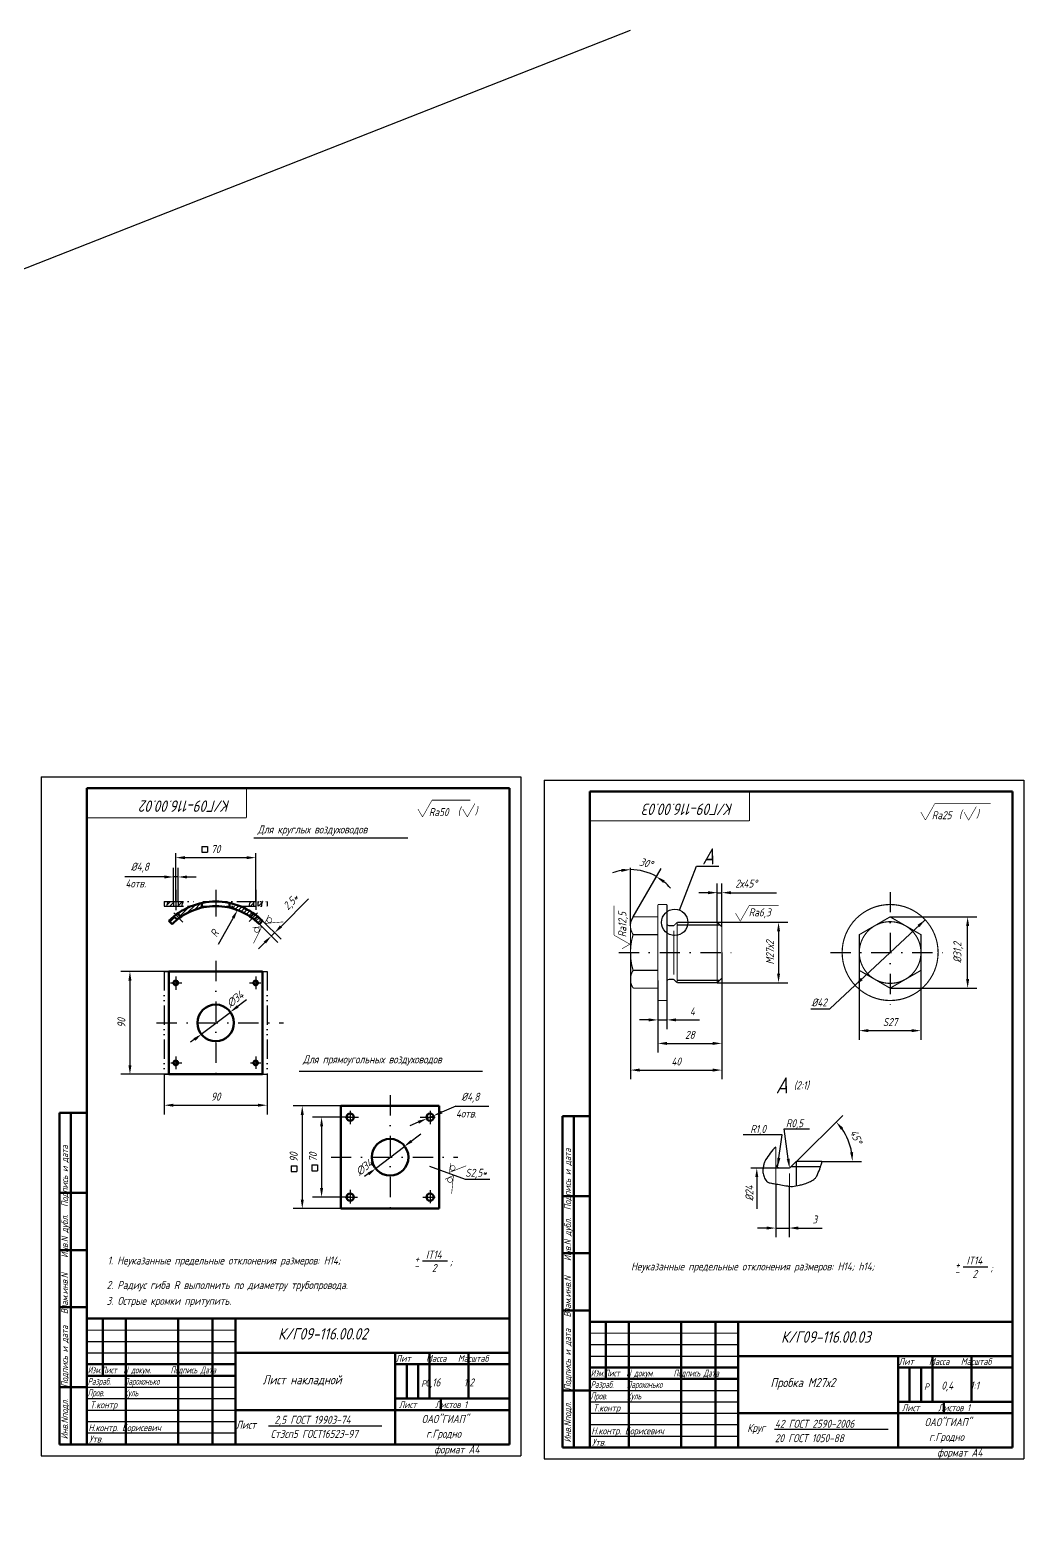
# Model space of a CAD drawing. Header units: inches. Extents: x 2854 to 6563, y -110 to 2015.
# Drawn here: x 6128 to 6563, y 1356 to 2015 of the extents above; entities that cross this region are included whole.
import ezdxf

# ---------------------------------------------------------------- set-up
doc = ezdxf.new("R2010")
doc.units = ezdxf.units.IN
doc.header["$LTSCALE"] = 0.7
doc.header["$MEASUREMENT"] = 0
doc.linetypes.add('ACAD_ISO12W100', pattern=[21, 12, -3, 0, -3, 0, -3])
doc.linetypes.add('DASHDOT', pattern=[25.4, 12.7, -6.35, 0, -6.35])
doc.styles.add('ROMANC', font='romanc', dxfattribs={"width": 0.8, "oblique": 15, "height": 3.5})
doc.styles.get("Standard").update_dxf_attribs({"font": 'romand.shx', "width": 0.8, "oblique": 15, "height": 3.5})
doc.dimstyles.get("Standard").update_dxf_attribs({"dimtxt": 3.5, "dimasz": 4, "dimexe": 4, "dimexo": 0, "dimgap": 2, "dimtad": 1, "dimdec": 0, "dimdsep": 46, "dimtxsty": 'Standard', "dimcen": 0.09, "dimadec": 0, "dimazin": 0, "dimtfac": 1, "dimtdec": 0, "dimtmove": 0, "dimatfit": 3, "dimfxl": 0, "dimtolj": 1, "dimtzin": 0, "dimlwd": 25, "dimlwe": 25, "dimarcsym": 0})

# ---------------------------------------------------------------- blocks, each defined once
blk = doc.blocks.new('*D116')
at = {"color": 0, "lineweight": 25}
for p, q in [((6237.87, 1623.29), (6249.97, 1635.39)), ((6228.19, 1624.48), (6236.45, 1616.22)), ((6229.61, 1625.89), (6237.87, 1617.63)), ((6230.8, 1616.22), (6227.97, 1613.39)), ((6233.62, 1619.05), (6235.04, 1620.46))]:
    blk.add_line(p, q, dxfattribs=at)
for points in [[(6237.4, 1623.76), (6238.34, 1622.82), (6235.04, 1620.46)], [(6230.32, 1616.69), (6231.27, 1615.75), (6233.62, 1619.05)]]:
    blk.add_solid(points, dxfattribs=at)
at = {"layer": 'DEFPOINTS', "color": 0, "lineweight": 25}
for p in [(6228.19, 1624.48), (6229.61, 1625.89), (6235.04, 1620.46)]:
    blk.add_point(p, dxfattribs=at)
at = {"color": 0, "lineweight": 25, "insert": (6242.45, 1633.64), "char_height": 3.5, "attachment_point": 5, "rotation": 45}
blk.add_mtext('\\A1;2,5*', dxfattribs=at)
blk = doc.blocks.new('*D118')
at = {"color": 0, "lineweight": 25}
for p, q in [((6264.08, 1544.79), (6243.17, 1544.79)), ((6247.17, 1540.79), (6247.17, 1503.79)), ((6264.08, 1499.79), (6243.17, 1499.79))]:
    blk.add_line(p, q, dxfattribs=at)
for points in [[(6246.5, 1540.79), (6247.84, 1540.79), (6247.17, 1544.79)], [(6246.5, 1503.79), (6247.84, 1503.79), (6247.17, 1499.79)]]:
    blk.add_solid(points, dxfattribs=at)
at = {"layer": 'DEFPOINTS', "color": 0, "lineweight": 25}
for p in [(6264.08, 1544.79), (6247.17, 1499.79), (6264.08, 1499.79)]:
    blk.add_point(p, dxfattribs=at)
at = {"color": 0, "lineweight": 25, "insert": (6243.42, 1522.29), "char_height": 3.5, "attachment_point": 5, "rotation": 90}
blk.add_mtext('\\A1;90', dxfattribs=at)
blk = doc.blocks.new('*D119')
at = {"color": 0, "lineweight": 25}
for p, q in [((6268.12, 1539.79), (6251.63, 1539.79)), ((6255.63, 1535.79), (6255.63, 1508.79)), ((6268.12, 1504.79), (6251.63, 1504.79))]:
    blk.add_line(p, q, dxfattribs=at)
for points in [[(6254.97, 1535.79), (6256.3, 1535.79), (6255.63, 1539.79)], [(6254.97, 1508.79), (6256.3, 1508.79), (6255.63, 1504.79)]]:
    blk.add_solid(points, dxfattribs=at)
at = {"layer": 'DEFPOINTS', "color": 0, "lineweight": 25}
for p in [(6268.12, 1539.79), (6255.63, 1504.79), (6268.12, 1504.79)]:
    blk.add_point(p, dxfattribs=at)
at = {"color": 0, "lineweight": 25, "insert": (6251.88, 1522.29), "char_height": 3.5, "attachment_point": 5, "rotation": 90}
blk.add_mtext('\\A1;70', dxfattribs=at)
blk = doc.blocks.new('*D117')
at = {"color": 0, "lineweight": 25}
blk.add_line((6210.44, 1615.48), (6216.87, 1626.91), dxfattribs=at)
blk.add_solid([(6216.29, 1627.24), (6217.45, 1626.58), (6218.83, 1630.4)], dxfattribs=at)
at = {"layer": 'DEFPOINTS', "color": 0, "lineweight": 25}
for p in [(6218.83, 1630.4), (6192.35, 1583.33)]:
    blk.add_point(p, dxfattribs=at)
at = {"color": 0, "lineweight": 25, "insert": (6208.76, 1620.15), "char_height": 3.5, "attachment_point": 5, "rotation": 60.63982}
blk.add_mtext('\\A1;R', dxfattribs=at)
blk = doc.blocks.new('*D120')
at = {"color": 0, "lineweight": 25}
for p, q in [((6188.76, 1603.56), (6167.74, 1603.56)), ((6171.74, 1599.56), (6171.74, 1562.56)), ((6188.76, 1558.56), (6167.74, 1558.56))]:
    blk.add_line(p, q, dxfattribs=at)
for points in [[(6171.07, 1599.56), (6172.4, 1599.56), (6171.74, 1603.56)], [(6171.07, 1562.56), (6172.4, 1562.56), (6171.74, 1558.56)]]:
    blk.add_solid(points, dxfattribs=at)
at = {"layer": 'DEFPOINTS', "color": 0, "lineweight": 25}
for p in [(6188.76, 1603.56), (6171.74, 1558.56), (6188.76, 1558.56)]:
    blk.add_point(p, dxfattribs=at)
at = {"color": 0, "lineweight": 25, "insert": (6167.99, 1581.06), "char_height": 3.5, "attachment_point": 5, "rotation": 90}
blk.add_mtext('\\A1;90', dxfattribs=at)
blk = doc.blocks.new('*D126')
at = {"color": 0, "lineweight": 25}
for p, q in [((6504.5, 1627.45), (6542.42, 1627.45)), ((6538.42, 1600.25), (6538.42, 1623.45)), ((6504.5, 1596.25), (6542.42, 1596.25))]:
    blk.add_line(p, q, dxfattribs=at)
for points in [[(6537.76, 1623.45), (6539.09, 1623.45), (6538.42, 1627.45)], [(6537.76, 1600.25), (6539.09, 1600.25), (6538.42, 1596.25)]]:
    blk.add_solid(points, dxfattribs=at)
at = {"layer": 'DEFPOINTS', "color": 0, "lineweight": 25}
for p in [(6504.5, 1627.45), (6538.42, 1627.45), (6504.5, 1596.25)]:
    blk.add_point(p, dxfattribs=at)
at = {"color": 0, "insert": (6534.34, 1611.85), "char_height": 3.5, "attachment_point": 5, "rotation": 90}
blk.add_mtext('\\A1;%%C31,2', dxfattribs=at)
blk = doc.blocks.new('*D127')
at = {"color": 0, "lineweight": 25}
for p, q in [((6491, 1604.04), (6491, 1573.67)), ((6518, 1604.04), (6518, 1573.67)), ((6495, 1577.67), (6514, 1577.67))]:
    blk.add_line(p, q, dxfattribs=at)
for points in [[(6495, 1578.34), (6495, 1577.01), (6491, 1577.67)], [(6514, 1578.34), (6514, 1577.01), (6518, 1577.67)]]:
    blk.add_solid(points, dxfattribs=at)
at = {"layer": 'DEFPOINTS', "color": 0, "lineweight": 25}
for p in [(6491, 1604.04), (6518, 1604.04), (6518, 1577.67)]:
    blk.add_point(p, dxfattribs=at)
at = {"color": 0, "insert": (6504.5, 1581.42), "char_height": 3.5, "attachment_point": 5}
blk.add_mtext('\\A1;S27', dxfattribs=at)
blk = doc.blocks.new('*D131')
at = {"color": 0, "lineweight": 25}
blk.add_line((6401.05, 1643.03), (6404.22, 1648.54), dxfattribs=at)
for start, end in [(60.05932, 90), (100.04873, 110.09747), (39.96186, 50.01059)]:
    blk.add_arc((6390.83, 1625.29), 22.84, start, end, dxfattribs=at)
for points in [[(6386.79, 1648.44), (6386.9, 1647.11), (6390.83, 1648.12)], [(6405.12, 1642.24), (6405.89, 1643.33), (6402.23, 1645.08)]]:
    blk.add_solid(points, dxfattribs=at)
at = {"layer": 'DEFPOINTS', "color": 0, "lineweight": 25}
for p in [(6390.83, 1648.94), (6398.62, 1646.75), (6401.05, 1643.03), (6390.83, 1623.54), (6392.06, 1627.42)]:
    blk.add_point(p, dxfattribs=at)
at = {"color": 0, "lineweight": 25, "insert": (6397.7, 1650.97), "char_height": 3.5, "attachment_point": 5, "rotation": 345.02966}
blk.add_mtext('\\A1;30°', dxfattribs=at)
blk = doc.blocks.new('*D128')
at = {"color": 0, "lineweight": 25}
for p, q in [((6428.83, 1625.07), (6459.66, 1625.07)), ((6455.66, 1621.07), (6455.66, 1602.63)), ((6428.83, 1598.63), (6459.66, 1598.63))]:
    blk.add_line(p, q, dxfattribs=at)
for points in [[(6454.99, 1621.07), (6456.33, 1621.07), (6455.66, 1625.07)], [(6454.99, 1602.63), (6456.33, 1602.63), (6455.66, 1598.63)]]:
    blk.add_solid(points, dxfattribs=at)
at = {"layer": 'DEFPOINTS', "color": 0, "lineweight": 25}
for p in [(6428.83, 1625.07), (6428.83, 1598.63), (6455.66, 1598.63)]:
    blk.add_point(p, dxfattribs=at)
at = {"color": 0, "lineweight": 25, "insert": (6451.91, 1611.85), "char_height": 3.5, "attachment_point": 5, "rotation": 90}
blk.add_mtext('\\A1;М27х2', dxfattribs=at)
blk = doc.blocks.new('*D129')
at = {"color": 0, "lineweight": 25}
for p, q in [((6402.83, 1599.59), (6402.83, 1578.37)), ((6406.83, 1599.59), (6406.83, 1578.37)), ((6398.83, 1582.37), (6394.83, 1582.37)), ((6402.83, 1582.37), (6406.83, 1582.37)), ((6410.83, 1582.37), (6421.01, 1582.37))]:
    blk.add_line(p, q, dxfattribs=at)
for points in [[(6398.83, 1583.04), (6398.83, 1581.7), (6402.83, 1582.37)], [(6410.83, 1583.04), (6410.83, 1581.7), (6406.83, 1582.37)]]:
    blk.add_solid(points, dxfattribs=at)
at = {"layer": 'DEFPOINTS', "color": 0, "lineweight": 25}
for p in [(6402.83, 1599.59), (6406.83, 1599.59), (6406.83, 1582.37)]:
    blk.add_point(p, dxfattribs=at)
at = {"color": 0, "lineweight": 25, "insert": (6417.92, 1586.12), "char_height": 3.5, "attachment_point": 5}
blk.add_mtext('\\A1;4', dxfattribs=at)
blk = doc.blocks.new('*D132')
at = {"color": 0, "lineweight": 25}
for p, q in [((6390.83, 1600.16), (6390.83, 1556.41)), ((6430.83, 1600.6), (6430.83, 1556.41)), ((6394.83, 1560.41), (6426.83, 1560.41))]:
    blk.add_line(p, q, dxfattribs=at)
for points in [[(6394.83, 1561.08), (6394.83, 1559.75), (6390.83, 1560.41)], [(6426.83, 1561.08), (6426.83, 1559.75), (6430.83, 1560.41)]]:
    blk.add_solid(points, dxfattribs=at)
at = {"layer": 'DEFPOINTS', "color": 0, "lineweight": 25}
for p in [(6390.83, 1600.16), (6430.83, 1600.6), (6430.83, 1560.41)]:
    blk.add_point(p, dxfattribs=at)
at = {"color": 0, "lineweight": 25, "insert": (6410.83, 1564.16), "char_height": 3.5, "attachment_point": 5}
blk.add_mtext('\\A1;40', dxfattribs=at)
blk = doc.blocks.new('*D133')
at = {"color": 0, "lineweight": 25}
for p, q in [((6454.44, 1510.62), (6454.44, 1487.31)), ((6460.28, 1509.59), (6460.28, 1487.31)), ((6450.44, 1491.31), (6446.44, 1491.31)), ((6454.44, 1491.31), (6460.28, 1491.31)), ((6464.28, 1491.31), (6474.77, 1491.31))]:
    blk.add_line(p, q, dxfattribs=at)
for points in [[(6450.44, 1491.98), (6450.44, 1490.64), (6454.44, 1491.31)], [(6464.28, 1491.98), (6464.28, 1490.64), (6460.28, 1491.31)]]:
    blk.add_solid(points, dxfattribs=at)
at = {"layer": 'DEFPOINTS', "color": 0, "lineweight": 25}
for p in [(6454.44, 1510.62), (6460.28, 1509.59), (6460.28, 1491.31)]:
    blk.add_point(p, dxfattribs=at)
at = {"color": 0, "lineweight": 25, "insert": (6471.52, 1495.06), "char_height": 3.5, "attachment_point": 5}
blk.add_mtext('\\A1;3', dxfattribs=at)
blk = doc.blocks.new('*D134')
at = {"color": 0, "lineweight": 25}
for p, q in [((6463.47, 1520.49), (6483.77, 1540.53)), ((6474.75, 1520.49), (6491.99, 1520.49))]:
    blk.add_line(p, q, dxfattribs=at)
blk.add_arc((6463.47, 1520.49), 24.52, 9.35693, 35.28312, dxfattribs=at)
for points in [[(6482.98, 1534.23), (6484, 1535.09), (6480.92, 1537.72)], [(6488.33, 1524.54), (6487, 1524.43), (6487.99, 1520.49)]]:
    blk.add_solid(points, dxfattribs=at)
at = {"layer": 'DEFPOINTS', "color": 0, "lineweight": 25}
for p in [(6487.17, 1526.79), (6460.79, 1517.84), (6463.47, 1520.49), (6463.47, 1520.49), (6474.75, 1520.49)]:
    blk.add_point(p, dxfattribs=at)
at = {"color": 0, "lineweight": 25, "insert": (6489.63, 1531.23), "char_height": 3.5, "attachment_point": 5, "rotation": 292.32002}
blk.add_mtext('\\A1;45°', dxfattribs=at)
blk = doc.blocks.new('*D130')
at = {"color": 0, "lineweight": 25}
for p, q in [((6430.83, 1600.6), (6430.83, 1568.08)), ((6402.83, 1590.85), (6402.83, 1568.08)), ((6406.83, 1572.08), (6426.83, 1572.08))]:
    blk.add_line(p, q, dxfattribs=at)
for points in [[(6406.83, 1572.74), (6406.83, 1571.41), (6402.83, 1572.08)], [(6426.83, 1572.74), (6426.83, 1571.41), (6430.83, 1572.08)]]:
    blk.add_solid(points, dxfattribs=at)
at = {"layer": 'DEFPOINTS', "color": 0, "lineweight": 25}
for p in [(6430.83, 1600.6), (6402.83, 1590.85), (6430.83, 1572.08)]:
    blk.add_point(p, dxfattribs=at)
at = {"color": 0, "lineweight": 25, "insert": (6416.83, 1575.83), "char_height": 3.5, "attachment_point": 5}
blk.add_mtext('\\A1;28', dxfattribs=at)

msp = doc.modelspace()

# ---------------------------------------------------------------- hatches: boundary and pattern name
at = {"lineweight": 25}
h = msp.add_hatch(dxfattribs=at)
h.set_pattern_fill('ANSI31', color=256, scale=10, style=0)
h.set_pattern_definition([(45, (-8.586, 513.206), (-0.88388348, 0.88388348), [])])
h.paths.add_polyline_path([(6203.28, 1631.48), (6203.28, 1633.53, 0.101482), (6192.59, 1628.88), (6194.02, 1627.43, -0.094372)])
h.paths.add_polyline_path([(6192.4, 1626.23), (6190.98, 1627.66, 0.025906), (6188.76, 1625.65), (6190.16, 1624.23, -0.027832)])
edge = h.paths.add_edge_path()
edge.add_line((6192.78, 1634.19), (6192.78, 1632.19))
edge.add_line((6192.78, 1632.19), (6194.39, 1632.19))
edge.add_spline(control_points=[(6194.39, 1632.19), (6194.41, 1632.49), (6194.55, 1633.09), (6194.88, 1633.63), (6194.92, 1634.01), (6194.92, 1634.19)], knot_values=[3.445967, 3.445967, 3.445967, 3.445967, 4.194938, 4.88426, 5.408841, 5.408841, 5.408841, 5.408841], degree=3, periodic=0)
edge.add_line((6194.92, 1634.19), (6192.78, 1634.19))
edge = h.paths.add_edge_path()
edge.add_line((6190.78, 1634.19), (6188.31, 1634.19))
edge.add_spline(control_points=[(6188.31, 1634.19), (6188.31, 1634.01), (6188.27, 1633.63), (6187.94, 1633.09), (6187.8, 1632.49), (6187.78, 1632.19)], knot_values=[3.445967, 3.445967, 3.445967, 3.445967, 3.970549, 4.65987, 5.408841, 5.408841, 5.408841, 5.408841], degree=3, periodic=0)
edge.add_line((6187.78, 1632.19), (6190.78, 1632.19))
edge.add_line((6190.78, 1632.19), (6190.78, 1634.19))
edge = h.paths.add_edge_path()
edge.add_line((6225.78, 1632.19), (6225.78, 1634.19))
edge.add_line((6225.78, 1634.19), (6224.42, 1634.19))
edge.add_spline(control_points=[(6224.42, 1634.19), (6224.41, 1634.11), (6224.35, 1633.82), (6224.03, 1633.29), (6223.88, 1632.56), (6223.92, 1632.19)], knot_values=[3.725192, 3.725192, 3.725192, 3.725192, 3.970549, 4.65987, 5.641171, 5.641171, 5.641171, 5.641171], degree=3, periodic=0)
edge.add_line((6223.92, 1632.19), (6225.78, 1632.19))
h.paths.add_polyline_path([(6219.78, 1632.19), (6215.28, 1632.19), (6215.28, 1631.48, -0.094372), (6224.53, 1627.43), (6225.96, 1628.88, 0.060641)])
edge = h.paths.add_edge_path()
edge.add_spline(control_points=[(6229.36, 1632.19), (6229.3, 1632.58), (6229.45, 1633.36), (6229.77, 1633.89), (6229.83, 1634.14), (6229.84, 1634.19)], knot_values=[3.821337, 3.821337, 3.821337, 3.821337, 4.883646, 5.572968, 5.722179, 5.722179, 5.722179, 5.722179], degree=3, periodic=0)
edge.add_line((6229.84, 1634.19), (6227.78, 1634.19))
edge.add_line((6227.78, 1634.19), (6227.78, 1632.19))
edge.add_line((6227.78, 1632.19), (6229.36, 1632.19))
h.paths.add_polyline_path([(6227.57, 1627.66), (6226.15, 1626.23, -0.027832), (6228.39, 1624.23), (6229.8, 1625.65, 0.025906)])

# ---------------------------------------------------------------- linework, layer by layer
for p, q in [((3039.38, 697.05), (6390.81, 2015.37)), ((6225.93, 1661.97), (6293.39, 1661.97)), ((6191.78, 1634.19), (6191.78, 1655.27)), ((6203.16, 1658.26), (6205.66, 1658.26)), ((6203.16, 1658.26), (6203.16, 1655.76)), ((6203.16, 1655.76), (6205.66, 1655.76)), ((6205.66, 1658.26), (6205.66, 1655.76)), ((6226.78, 1634.19), (6226.78, 1655.27)), ((6190.78, 1634.19), (6190.78, 1648.9)), ((6192.78, 1634.19), (6192.78, 1648.9)), ((6195.78, 1653.35), (6222.78, 1653.35)), ((6186.78, 1644.9), (6169.44, 1644.9)), ((6192.78, 1644.9), (6190.78, 1644.9)), ((6196.78, 1644.9), (6200.78, 1644.9)), ((6428.83, 1625.07), (6428.83, 1642.03)), ((6430.83, 1623.1), (6430.83, 1642.03)), ((6424.83, 1638.03), (6420.83, 1638.03)), ((6428.83, 1638.03), (6430.83, 1638.03)), ((6434.83, 1638.03), (6454.7, 1638.03)), ((6190.93, 1629.14), (6194.89, 1625.13)), ((6227.62, 1629.14), (6223.99, 1625.47)), ((6189.56, 1598.56), (6194.52, 1598.56)), ((6224.1, 1598.56), (6229.04, 1598.56)), ((6222.8, 1591.14), (6217.4, 1587.06)), ((6202.97, 1576.14), (6215.73, 1585.79)), ((6201.45, 1574.99), (6198.26, 1572.58)), ((6189.61, 1563.56), (6194.52, 1563.56)), ((6224.46, 1563.56), (6229.04, 1563.56)), ((6186.78, 1558.56), (6186.78, 1541.05)), ((6231.78, 1558.56), (6231.78, 1541.05)), ((6245.88, 1560), (6326.02, 1560)), ((6190.78, 1545.05), (6227.78, 1545.05)), ((6314.34, 1544.59), (6308.27, 1542)), ((6314.34, 1544.59), (6328.81, 1544.59)), ((6265.9, 1539.79), (6271.78, 1539.79)), ((6297.97, 1537.59), (6294.3, 1536.02)), ((6298.75, 1539.79), (6305.39, 1539.79)), ((6301.65, 1539.17), (6304.59, 1540.42)), ((6299.02, 1532.36), (6293.62, 1528.28)), ((6279.28, 1517.43), (6292.04, 1527.08)), ((6242.32, 1518.5), (6244.82, 1518.5)), ((6242.32, 1518.5), (6242.32, 1516)), ((6244.82, 1518.5), (6244.82, 1516)), ((6251.32, 1518.91), (6253.82, 1518.91)), ((6251.32, 1518.91), (6251.32, 1516.41)), ((6251.32, 1516.41), (6253.82, 1516.41)), ((6253.82, 1518.91), (6253.82, 1516.41)), ((6277.67, 1516.21), (6274.48, 1513.8)), ((6302.83, 1518.45), (6318.47, 1512.68)), ((6242.32, 1516), (6244.82, 1516)), ((6318.47, 1512.68), (6329.3, 1512.68)), ((6265.95, 1504.79), (6271.31, 1504.79)), ((6299.92, 1504.79), (6305.39, 1504.79)), ((6299.86, 1476.92), (6310.69, 1476.92)), ((6536.49, 1474.33), (6547.32, 1474.33)), ((6152.89, 1441.69), (6217.89, 1441.69)), ((6373.05, 1440.31), (6438.05, 1440.31)), ((6152.89, 1436.69), (6217.89, 1436.69)), ((6373.05, 1435.31), (6438.05, 1435.31)), ((6152.89, 1421.69), (6217.89, 1421.69)), ((6373.05, 1420.31), (6438.05, 1420.31)), ((6152.89, 1416.69), (6217.89, 1416.69)), ((6152.89, 1411.69), (6217.89, 1411.69)), ((6373.05, 1415.31), (6438.05, 1415.31)), ((6152.89, 1406.69), (6217.89, 1406.69)), ((6232.33, 1404.74), (6282.06, 1404.74)), ((6373.05, 1410.31), (6438.05, 1410.31)), ((6373.05, 1405.31), (6438.05, 1405.31)), ((6152.89, 1401.69), (6217.89, 1401.69)), ((6373.05, 1400.31), (6438.05, 1400.31)), ((6453.85, 1403.36), (6503.58, 1403.36))]:
    msp.add_line(p, q, dxfattribs=at)
for p, q in [((6132.89, 1688.69), (6132.89, 1391.69)), ((6132.89, 1688.69), (6342.89, 1688.69)), ((6342.89, 1688.69), (6342.89, 1391.69)), ((6353.05, 1687.31), (6353.05, 1390.31)), ((6353.05, 1687.31), (6563.05, 1687.31)), ((6563.05, 1687.31), (6563.05, 1390.31)), ((6390.83, 1623.54), (6390.83, 1648.94)), ((6412.27, 1630.41), (6419.68, 1649.59)), ((6419.68, 1649.59), (6429.54, 1649.59)), ((6392.06, 1627.42), (6401.05, 1643.03)), ((6392.06, 1627.42), (6390.83, 1625.29)), ((6469.83, 1587.24), (6478.17, 1587.24)), ((6457.26, 1532.03), (6440.23, 1532.03)), ((6455.25, 1517.98), (6457.26, 1532.03)), ((6459.91, 1521.55), (6458.16, 1534.74)), ((6458.16, 1534.74), (6469.21, 1534.74)), ((6456.44, 1517.55), (6443.52, 1517.55)), ((6461.14, 1518.19), (6474.07, 1518.19)), ((6446.13, 1513.63), (6446.13, 1499.7)), ((6132.89, 1391.69), (6342.89, 1391.69)), ((6353.05, 1390.31), (6563.05, 1390.31))]:
    msp.add_line(p, q)
at = {"lineweight": 50}
for p, q in [((6152.89, 1683.69), (6152.89, 1396.69)), ((6152.89, 1683.69), (6337.89, 1683.69)), ((6337.89, 1683.69), (6337.89, 1396.69)), ((6373.05, 1682.31), (6373.05, 1395.31)), ((6373.05, 1682.31), (6558.05, 1682.31)), ((6558.05, 1682.31), (6558.05, 1395.31)), ((6192.59, 1628.88), (6194.02, 1627.43)), ((6225.96, 1628.88), (6224.53, 1627.43)), ((6188.76, 1625.65), (6190.16, 1624.23)), ((6190.98, 1627.66), (6192.4, 1626.23)), ((6227.57, 1627.66), (6226.15, 1626.23)), ((6229.8, 1625.65), (6228.39, 1624.23)), ((6188.76, 1603.56), (6229.8, 1603.56)), ((6188.76, 1603.56), (6188.76, 1558.56)), ((6229.8, 1603.56), (6229.8, 1558.56)), ((6188.76, 1558.56), (6229.8, 1558.56)), ((6264.08, 1544.79), (6307.16, 1544.79)), ((6264.08, 1544.79), (6264.08, 1499.79)), ((6307.16, 1544.79), (6307.16, 1499.79)), ((6140.89, 1541.69), (6140.89, 1396.69)), ((6140.89, 1541.69), (6152.89, 1541.69)), ((6145.89, 1541.69), (6145.89, 1396.69)), ((6361.05, 1540.31), (6361.05, 1395.31)), ((6361.05, 1540.31), (6373.05, 1540.31)), ((6366.05, 1540.31), (6366.05, 1395.31)), ((6140.89, 1506.69), (6152.89, 1506.69)), ((6361.05, 1505.31), (6373.05, 1505.31)), ((6264.08, 1499.79), (6307.16, 1499.79)), ((6140.89, 1481.69), (6152.89, 1481.69)), ((6361.05, 1480.31), (6373.05, 1480.31)), ((6140.89, 1456.69), (6152.89, 1456.69)), ((6152.89, 1451.69), (6337.89, 1451.69)), ((6159.89, 1451.69), (6159.89, 1426.69)), ((6169.89, 1451.69), (6169.89, 1396.69)), ((6192.89, 1451.69), (6192.89, 1396.69)), ((6207.89, 1451.69), (6207.89, 1396.69)), ((6217.89, 1451.69), (6217.89, 1396.69)), ((6361.05, 1455.31), (6373.05, 1455.31)), ((6373.05, 1450.31), (6558.05, 1450.31)), ((6380.05, 1450.31), (6380.05, 1425.31)), ((6390.05, 1450.31), (6390.05, 1395.31)), ((6413.05, 1450.31), (6413.05, 1395.31)), ((6428.05, 1450.31), (6428.05, 1395.31)), ((6438.05, 1450.31), (6438.05, 1395.31)), ((6152.89, 1431.69), (6217.89, 1431.69)), ((6287.89, 1436.69), (6287.89, 1396.69)), ((6287.89, 1431.69), (6337.89, 1431.69)), ((6292.89, 1431.69), (6292.89, 1416.69)), ((6297.89, 1431.69), (6297.89, 1416.69)), ((6302.89, 1436.69), (6302.89, 1416.69)), ((6319.89, 1436.69), (6319.89, 1416.69)), ((6508.05, 1435.31), (6508.05, 1395.31)), ((6523.05, 1435.31), (6523.05, 1415.31)), ((6540.05, 1435.31), (6540.05, 1415.31)), ((6152.89, 1426.69), (6217.89, 1426.69)), ((6373.05, 1430.31), (6438.05, 1430.31)), ((6373.05, 1425.31), (6438.05, 1425.31)), ((6508.05, 1430.31), (6558.05, 1430.31)), ((6513.05, 1430.31), (6513.05, 1415.31)), ((6518.05, 1430.31), (6518.05, 1415.31)), ((6140.89, 1421.69), (6152.89, 1421.69)), ((6361.05, 1420.31), (6373.05, 1420.31)), ((6287.89, 1416.69), (6337.89, 1416.69)), ((6307.89, 1416.69), (6307.89, 1411.69)), ((6508.05, 1415.31), (6558.05, 1415.31)), ((6528.05, 1415.31), (6528.05, 1410.31)), ((6140.89, 1396.69), (6337.89, 1396.69)), ((6361.05, 1395.31), (6558.05, 1395.31))]:
    msp.add_line(p, q, dxfattribs=at)
at = {"color": 0, "linetype": 'ByBlock'}
for p, q in [((6401.1, 1643.12), (6402.75, 1645.99)), ((6519.84, 1626.19), (6478.17, 1587.24)), ((6390.83, 1611.79), (6390.83, 1559.25)), ((6430.83, 1611.85), (6430.83, 1559.31))]:
    msp.add_line(p, q, dxfattribs=at)
at = {"linetype": 'Continuous'}
for p, q in [((6191.78, 1639.23), (6191.78, 1630.34)), ((6209.28, 1639.23), (6209.28, 1627.67)), ((6226.78, 1639.23), (6226.78, 1630.58)), ((6186.78, 1634.19), (6186.78, 1632.19)), ((6190.78, 1634.19), (6190.78, 1632.19)), ((6192.78, 1634.19), (6192.78, 1632.19)), ((6225.78, 1634.19), (6225.78, 1632.19)), ((6227.78, 1634.19), (6227.78, 1632.19)), ((6231.78, 1634.19), (6231.78, 1632.19)), ((6411.3, 1623.95), (6429.97, 1623.95)), ((6518, 1619.65), (6518, 1604.04)), ((6191.78, 1601.35), (6191.78, 1595.54)), ((6226.78, 1601.35), (6226.78, 1595.78)), ((6411.3, 1599.75), (6429.97, 1599.75)), ((6191.78, 1566.33), (6191.78, 1560.83)), ((6226.78, 1566.33), (6226.78, 1560.96)), ((6268.12, 1542.58), (6268.12, 1536.78)), ((6303.12, 1542.58), (6303.12, 1536.7)), ((6268.12, 1508.03), (6268.12, 1502.06)), ((6303.12, 1507.87), (6303.12, 1502.19))]:
    msp.add_line(p, q, dxfattribs=at)
at = {"linetype": 'DASHDOT'}
for p, q in [((6504.5, 1638.32), (6504.5, 1586.06)), ((6385.75, 1611.85), (6436.3, 1611.85)), ((6478.36, 1611.85), (6528.5, 1611.85)), ((6209.28, 1608.24), (6209.28, 1555.4)), ((6285.62, 1549.47), (6285.62, 1496.64))]:
    msp.add_line(p, q, dxfattribs=at)
at = {"linetype": 'ACAD_ISO12W100', "lineweight": 25}
for p, q in [((6186.78, 1634.19), (6200.12, 1634.19)), ((6186.78, 1632.19), (6201.05, 1632.19)), ((6203.67, 1634.19), (6231.78, 1634.19)), ((6203.74, 1632.19), (6231.78, 1632.19)), ((6186.78, 1603.56), (6186.78, 1558.56)), ((6231.78, 1603.56), (6231.78, 1558.56))]:
    msp.add_line(p, q, dxfattribs=at)
at = {"linetype": 'Continuous', "lineweight": 50}
for p, q in [((6203.28, 1633.53), (6203.28, 1631.48)), ((6215.28, 1633.53), (6215.28, 1631.48))]:
    msp.add_line(p, q, dxfattribs=at)
at = {"linetype": 'Continuous', "lineweight": 25}
for p, q in [((6186.78, 1603.56), (6231.78, 1603.56)), ((6186.78, 1558.56), (6231.78, 1558.56))]:
    msp.add_line(p, q, dxfattribs=at)
at = {"linetype": 'DASHDOT', "lineweight": 25}
for p, q in [((6183.4, 1581.06), (6238.9, 1581.06)), ((6259.75, 1522.29), (6315.25, 1522.29))]:
    msp.add_line(p, q, dxfattribs=at)
at = {"lineweight": 15}
for p, q in [((6152.89, 1446.69), (6217.89, 1446.69)), ((6373.05, 1445.31), (6438.05, 1445.31))]:
    msp.add_line(p, q, dxfattribs=at)
at = {"color": 1, "lineweight": 50}
for p, q in [((6217.89, 1436.69), (6337.89, 1436.69)), ((6438.05, 1435.31), (6558.05, 1435.31)), ((6217.89, 1411.69), (6337.89, 1411.69)), ((6438.05, 1410.31), (6558.05, 1410.31))]:
    msp.add_line(p, q, dxfattribs=at)
for points, const_width in [([(6222.75, 1670.81), (6222.75, 1683.81)], 0.5), ([(6442.91, 1669.43), (6442.91, 1682.43)], 0.5), ([(6297.78, 1674.66), (6299.81, 1671.16)], 0.25), ([(6299.81, 1671.16), (6303.98, 1678.5)], 0.25), ([(6303.98, 1678.5), (6320.72, 1678.5)], 0.3), ([(6317.38, 1674.66), (6319.42, 1671.16)], 0.25), ([(6319.42, 1671.16), (6322.76, 1677.05)], 0.25), ([(6519.97, 1669.79), (6524.14, 1677.13)], 0.25), ([(6524.14, 1677.13), (6548.5, 1677.13)], 0.3), ([(6538.88, 1669.79), (6542.22, 1675.67)], 0.25), ([(6152.75, 1670.81), (6222.75, 1670.81)], 0.5), ([(6372.91, 1669.43), (6442.91, 1669.43)], 0.5), ([(6517.94, 1673.29), (6519.97, 1669.79)], 0.25), ([(6536.84, 1673.29), (6538.88, 1669.79)], 0.25), ([(6232.54, 1628.23), (6230.79, 1624.58)], 0.25), ([(6383.59, 1619.46), (6383.59, 1632.35)], 0.25), ([(6402.83, 1590.85), (6402.83, 1632.85)], 0.5), ([(6406.83, 1611.85), (6406.83, 1632.85)], 0.5), ([(6436.87, 1629.03), (6438.9, 1625.53)], 0.25), ([(6438.9, 1625.53), (6442.88, 1632.53)], 0.25), ([(6442.88, 1632.53), (6455.76, 1632.53)], 0.25), ([(6225.35, 1622.78), (6229.39, 1623.07)], 0.25), ([(6229.39, 1623.07), (6225.84, 1615.85)], 0.25), ([(6230.79, 1624.58), (6238.82, 1625.24)], 0.25), ([(6390.83, 1623.54), (6390.83, 1611.85)], 0.5), ([(6392.06, 1627.42), (6402.83, 1627.42)], 0.5), ([(6409.83, 1611.85), (6409.83, 1621.48)], 0.5), ([(6409.97, 1623.74), (6411.3, 1625.07)], 0.5), ([(6411.3, 1625.07), (6411.3, 1598.63)], 0.5), ([(6428.83, 1625.07), (6430.83, 1623.1)], 0.5), ([(6428.83, 1625.07), (6428.83, 1598.63)], 0.5), ([(6428.83, 1623.1), (6428.83, 1600.6)], 0.5), ([(6430.83, 1623.1), (6430.83, 1600.6)], 0.5), ([(6390.59, 1615.49), (6383.59, 1619.46)], 0.25), ([(6387.09, 1613.45), (6390.59, 1615.49)], 0.25), ([(6402.83, 1619.65), (6391.98, 1619.65)], 0.5), ([(6390.83, 1600.16), (6390.83, 1611.85)], 0.5), ([(6406.83, 1611.85), (6406.83, 1590.85)], 0.5), ([(6409.83, 1611.85), (6409.83, 1602.21)], 0.5), ([(6402.83, 1604.04), (6391.98, 1604.04)], 0.5), ([(6392.06, 1596.27), (6402.83, 1596.27)], 0.5), ([(6409.97, 1599.95), (6411.3, 1598.63)], 0.5), ([(6428.83, 1598.63), (6430.83, 1600.6)], 0.5), ([(6312.15, 1519.63), (6311.53, 1515.63)], 0.25), ([(6311.53, 1515.63), (6319.02, 1518.57)], 0.25), ([(6456.44, 1517.55), (6460.09, 1517.55)], 0.5), ([(6460.79, 1517.84), (6463.47, 1520.49)], 0.5), ([(6463.47, 1520.49), (6474.75, 1520.49)], 0.5), ([(6463.47, 1520.49), (6463.47, 1509.77)], 0.5), ([(6309.67, 1512.64), (6313.35, 1514.32)], 0.25), ([(6313.35, 1514.32), (6312.56, 1506.31)], 0.25), ([(6460.44, 1515.24), (6460.44, 1509.56)], 0.5)]:
    msp.add_lwpolyline(points, dxfattribs=dict(const_width=const_width))
at = {"linetype": 'Continuous', "const_width": 0.5}
for points in [[(6402.83, 1632.85), (6406.83, 1632.85)], [(6407.83, 1623.6), (6409.62, 1623.6)], [(6411.3, 1625.07), (6428.83, 1625.07)], [(6407.83, 1600.1), (6409.62, 1600.1)], [(6411.3, 1598.63), (6428.83, 1598.63)], [(6402.83, 1590.85), (6406.83, 1590.85)]]:
    msp.add_lwpolyline(points, dxfattribs=at)
for points, const_width in [([(6525.5, 1611.85, 1), (6483.5, 1611.85, 1)], 0.5), ([(6227.91, 1620.87, -1), (6226.71, 1622.63, -1)], 0.25), ([(6227.91, 1620.87, 1), (6226.71, 1622.63, 1)], 0.25), ([(6233.39, 1625.15, -1), (6232.19, 1626.92, -1)], 0.25), ([(6233.39, 1625.15, 1), (6232.19, 1626.92, 1)], 0.25), ([(6392.06, 1627.42, 0.316625), (6392.06, 1619.65, 0.316625)], 0.5), ([(6406.83, 1624.6, 0.414214), (6407.83, 1623.6, 0.414214)], 0.5), ([(6409.62, 1623.6, 0.198912), (6409.97, 1623.74, 0.198912)], 0.5), ([(6518, 1611.85, 1), (6491, 1611.85, 1)], 0.5), ([(6391.98, 1619.65, 0.073454), (6390.83, 1611.85, 0.073454)], 0.5), ([(6391.98, 1604.04, -0.073454), (6390.83, 1611.85, -0.073454)], 0.5), ([(6525.5, 1611.85, -1), (6483.5, 1611.85, -1)], 0.5), ([(6518, 1611.85, -1), (6491, 1611.85, -1)], 0.5), ([(6392.06, 1596.27, -0.316625), (6392.06, 1604.04, -0.316625)], 0.5), ([(6406.83, 1599.1, -0.414214), (6407.83, 1600.1, -0.414214)], 0.5), ([(6409.62, 1600.1, -0.198912), (6409.97, 1599.95, -0.198912)], 0.5), ([(6313.85, 1516.92, -1), (6312.19, 1518.26, -1)], 0.25), ([(6313.85, 1516.92, 1), (6312.19, 1518.26, 1)], 0.25), ([(6454.44, 1519.55, 0.414214), (6456.44, 1517.55, 0.414214)], 0.5), ([(6460.09, 1517.55, 0.19728), (6460.79, 1517.84, 0.19728)], 0.5), ([(6312.74, 1511.74, -1), (6310.99, 1512.97, -1)], 0.25), ([(6312.74, 1511.74, 1), (6310.99, 1512.97, 1)], 0.25)]:
    msp.add_lwpolyline(points, format="xyb", dxfattribs=dict(const_width=const_width))
at = {"const_width": 0.5}
msp.add_lwpolyline([(6504.5, 1627.45), (6490.99, 1619.65), (6490.99, 1604.05), (6504.5, 1596.25), (6518.01, 1604.05), (6518.01, 1619.65)], close=True, dxfattribs=at)
at = {"linetype": 'Continuous'}
msp.add_lwpolyline([(6491, 1619.65), (6491, 1604.04)], dxfattribs=at)
msp.add_lwpolyline([(6454.44, 1526.76, 0.063442), (6449.99, 1521.11, 0.037071), (6449.62, 1520.39, 0.036857), (6449.2, 1519.1, 0.028084), (6448.86, 1517.35, 0.064406), (6448.85, 1515.61, 0.056558), (6449.32, 1513.7, 0.093492), (6450.48, 1511.74, 0.168657), (6451.6, 1511.11, 0.003626), (6453.42, 1510.79, -0.002546), (6456.01, 1510.35, -0.001333), (6458.86, 1509.84, 0.002687), (6460.28, 1509.59, 0.067354), (6461.74, 1509.54, 0.031243), (6464.84, 1510.05, 0.021246), (6466.55, 1510.51, 0.016989), (6468.65, 1511.26, 0.036779), (6470.63, 1512.22, 0.070611), (6471.54, 1512.93, 0.071544), (6472.35, 1514.08, 0.030859), (6473.67, 1517.04, 0.00832), (6474.09, 1518.25, 0.00664), (6474.58, 1519.78, 0.028491), (6474.75, 1520.49, 0.032293)], format="xyb")
at = {"color": 0, "linetype": 'ByBlock', "const_width": 0.5}
msp.add_lwpolyline([(6454.44, 1510.62), (6454.44, 1526.76)], dxfattribs=at)
msp.add_circle((6410.2, 1625.03), 5.77)
at = {"lineweight": 50}
for centre, radius in [((6191.78, 1598.56), 1), ((6226.78, 1598.56), 1), ((6209.28, 1581.06), 8), ((6191.78, 1563.56), 1), ((6226.78, 1563.56), 1), ((6268.12, 1539.79), 1.6), ((6303.12, 1539.79), 1.6), ((6285.62, 1522.29), 8), ((6268.12, 1504.79), 1.6), ((6303.12, 1504.79), 1.6)]:
    msp.add_circle(centre, radius, dxfattribs=at)
for radius, start, end in [(29, 90, 135.042), (27, 90, 135.06947), (29, 44.958, 90), (27, 44.93053, 90)]:
    msp.add_arc((6209.28, 1605.16), radius, start, end, dxfattribs=at)
at = {"lineweight": 25}
for centre, start, end in [((6268.12, 1539.79), 338.26113, 300.17033), ((6303.12, 1539.79), 239.82967, 201.73887), ((6268.12, 1504.79), 59.82967, 21.73887), ((6303.12, 1504.79), 158.26113, 120.17033)]:
    msp.add_arc(centre, 1.5, start, end, dxfattribs=at)
for points, knots in [([(6188.31, 1634.19), (6188.31, 1634.01), (6188.27, 1633.63), (6187.94, 1633.09), (6187.8, 1632.49), (6187.78, 1632.19)], [3.445967, 3.445967, 3.445967, 3.445967, 3.970549, 4.65987, 5.408841, 5.408841, 5.408841, 5.408841]), ([(6194.92, 1634.19), (6194.92, 1634.01), (6194.88, 1633.63), (6194.55, 1633.09), (6194.41, 1632.49), (6194.39, 1632.19)], [3.445967, 3.445967, 3.445967, 3.445967, 3.970549, 4.65987, 5.408841, 5.408841, 5.408841, 5.408841]), ([(6224.42, 1634.19), (6224.41, 1634.11), (6224.35, 1633.82), (6224.03, 1633.29), (6223.88, 1632.56), (6223.92, 1632.19)], [3.725192, 3.725192, 3.725192, 3.725192, 3.970549, 4.65987, 5.641171, 5.641171, 5.641171, 5.641171]), ([(6229.84, 1634.19), (6229.83, 1634.14), (6229.77, 1633.89), (6229.45, 1633.36), (6229.3, 1632.58), (6229.36, 1632.19)], [3.821337, 3.821337, 3.821337, 3.821337, 3.970549, 4.65987, 5.722179, 5.722179, 5.722179, 5.722179])]:
    msp.add_open_spline(points, degree=3, knots=knots, dxfattribs=at)
for points in [[(6195.78, 1654.02), (6195.78, 1652.68), (6191.78, 1653.35)], [(6222.78, 1654.02), (6222.78, 1652.68), (6226.78, 1653.35)], [(6186.78, 1645.56), (6186.78, 1644.23), (6190.78, 1644.9)], [(6196.78, 1645.56), (6196.78, 1644.23), (6192.78, 1644.9)], [(6424.83, 1638.69), (6424.83, 1637.36), (6428.83, 1638.03)], [(6434.83, 1638.69), (6434.83, 1637.36), (6430.83, 1638.03)], [(6218.49, 1588.77), (6219.3, 1587.71), (6215.7, 1585.82)], [(6199.61, 1574.34), (6200.42, 1573.28), (6203.2, 1576.22)], [(6190.78, 1545.71), (6190.78, 1544.38), (6186.78, 1545.05)], [(6227.78, 1545.71), (6227.78, 1544.38), (6231.78, 1545.05)], [(6308.01, 1542.61), (6308.53, 1541.38), (6304.59, 1540.42)], [(6297.71, 1538.21), (6298.24, 1536.98), (6301.65, 1539.17)], [(6294.58, 1529.9), (6295.39, 1528.84), (6291.8, 1526.96)], [(6275.73, 1515.48), (6276.53, 1514.41), (6279.32, 1517.36)]]:
    msp.add_solid(points, dxfattribs=at)
at = {"color": 0, "linetype": 'ByBlock'}
for points in [[(6517.37, 1622.97), (6516.46, 1623.94), (6519.84, 1626.19)], [(6492.53, 1599.75), (6491.62, 1600.73), (6489.15, 1597.51)]]:
    msp.add_solid(points, dxfattribs=at)
for points in [[(6445.46, 1513.63), (6446.8, 1513.63), (6446.13, 1517.63)], [(6456.48, 1521.85), (6455.16, 1522.04), (6455.25, 1517.98)], [(6460.57, 1521.64), (6459.25, 1521.46), (6460.44, 1517.58)]]:
    msp.add_solid(points)
at = {"layer": 'DEFPOINTS', "color": 0, "linetype": 'ByBlock'}
for p in [(6391.78, 1645.2), (6396.82, 1645.24), (6401.05, 1643.03), (6391.78, 1625.69), (6392.06, 1627.42), (6453.16, 1624.99), (6515.46, 1622.09), (6390.83, 1611.85), (6430.83, 1603.32), (6428.83, 1601.35), (6428.83, 1601.35), (6493.54, 1601.61), (6390.83, 1562.25), (6454.44, 1525.03), (6460.44, 1515.24)]:
    msp.add_point(p, dxfattribs=at)

# ---------------------------------------------------------------- texts
at = {"style": 'ROMANC', "oblique": 15, "width": 0.8}
for s, p in [('(', (6315.23, 1671.99)), (')', (6322.73, 1672.13)), ('(', (6534.69, 1670.61)), (')', (6542.19, 1670.75))]:
    msp.add_text(s, height=3.5, dxfattribs=at).set_placement(p)
at = {"lineweight": 35, "char_height": 5, "width": 116.2188, "attachment_point": 1, "rotation": 180}
for s, insert in [('К/Г09-116.00.02 ', (6215.62, 1673.38)), ('К/Г09-116.00.03 ', (6435.78, 1672.01))]:
    msp.add_mtext(s, dxfattribs=dict(at, insert=insert))
at = {"lineweight": 25, "attachment_point": 1}
for s, insert, char_height, width in [('Ra50', (6302.6, 1675.04), 3.5, 29.1251), ('Ra25', (6522.76, 1673.67), 3.5, 29.1251), ('Для круглых воздуховодов', (6227.67, 1667.45), 3.5, 89.3932), ('А', (6422.21, 1657.41), 7, 27.65), ('4отв.', (6169.78, 1643.81), 3.5, 21.2956), ('2х45%%D', (6436.7, 1643.76), 3.5, 23.1507), ('Ra6,3', (6442.59, 1631.17), 3.5, 29.1251), ('%%C42', (6470.09, 1591.75), 3.5, 15.2339), ('Для прямоугольных воздуховодов', (6247.46, 1566.87), 3.5, 89.3932), ('А', (6454.44, 1557.22), 7, 27.65), ('(2:1)', (6462.35, 1555.51), 3.5, 22.9613), ('4отв.', (6314.42, 1543.16), 3.5, 21.2956), ('R1,0', (6443.27, 1536.39), 3.5, 29.1251), ('R0,5', (6458.87, 1538.91), 3.5, 29.1251), ('S2,5*', (6318.52, 1517.23), 3.5, 30.0541), ('1. Неуказанные предельные отклонения размеров: H14;  ', (6161.99, 1478.86), 3.5, 158.004), ('+', (6296.36, 1479.63), 3.5, 4.3989), ('IT14', (6301.31, 1481.44), 3.5, 19.7907), (';', (6311.75, 1478.29), 3.5, 9.0235), ('IT14', (6537.94, 1478.85), 3.5, 19.7907), ('-', (6296.14, 1476.7), 3.5, 6.6548), ('2', (6303.92, 1475.57), 3.5, 17.1446), (' Неуказанные предельные отклонения размеров: H14; h14; ', (6389.23, 1476.26), 3.5, 158.004), ('-', (6532.76, 1474.1), 3.5, 6.6548), ('+', (6532.99, 1477.03), 3.5, 4.3989), ('2', (6540.55, 1472.97), 3.5, 17.1446), (';', (6548.38, 1475.69), 3.5, 9.0235), (' 2. Радиус гиба R выполнить по диаметру трубопровода.', (6159.67, 1468.13), 3.5, 180.6765), (' 3. Острые кромки притупить.', (6159.67, 1461.2), 3.5, 180.6765), ('{\\W0.6; Изм.Лист  N докум.      Подпись Дата\\P Разраб.    Парохонько\\P Пров.      Куль}', (6151.81, 1430.74), 3, 75.9719), ('{\\W0.7;Лит    Масса   Масштаб}', (6288.09, 1435.8), 3, 48.3624), ('{\\W0.7;Лит    Масса   Масштаб}', (6508.25, 1434.42), 3, 48.3624), ('Р', (6299.17, 1424.72), 3, 4.7355), ('      0,16', (6289.9, 1425.52), 3.5, 30.5998), ('      1:2', (6306.74, 1425.52), 3.5, 30.5998), ('{\\W0.6; Изм.Лист  N докум.      Подпись Дата\\P Разраб.    Парохонько\\P Пров.      Куль}', (6371.97, 1429.36), 3, 75.9719), ('0,4    1:1', (6526.9, 1424.15), 3.5, 30.5998), ('Р', (6519.33, 1423.35), 3, 4.7355), ('{\\W0.7;Т.контр}', (6154.33, 1415.48), 3, 65.7648), ('Лист     Листов 1', (6289.5, 1415.56), 3, 49.4707), ('{\\W0.7;Т.контр}', (6374.49, 1414.11), 3, 65.7648), ('Лист     Листов 1', (6509.66, 1414.18), 3, 49.4707), ('{\\W0.7; Н.контр. Борисевич}', (6151.88, 1405.47), 3, 40.546), ('Лист', (6218.14, 1407.01), 3.5, 26.3694), ('2,5 ГОСТ 19903-74', (6234.98, 1409.19), 3.5, 55.4713), ('{\\W0.7; Н.контр. Борисевич}', (6372.04, 1404.09), 3, 40.546), ('Круг', (6441.97, 1405.61), 3.5, 20.1), (' 42 ГОСТ 2590-2006', (6452.19, 1407.43), 3.5, 64.6502), ('{\\W0.7;Утв.     }', (6153.81, 1400.48), 3, 39.2217), ('Ст3сп5 ГОСТ16523-97', (6233.34, 1403.01), 3.5, 55.4713), ('г.Гродно', (6301.39, 1403.07), 3.5, 35.0627), ('{\\W0.7;Утв.     }', (6373.97, 1399.1), 3, 39.2217), (' 20 ГОСТ 1050-88', (6452.19, 1401.13), 3.5, 64.6502), ('г.Гродно', (6521.55, 1401.69), 3.5, 35.0627), ('формат А4', (6304.92, 1396.2), 3.5, 32.7454), ('формат А4', (6525.08, 1394.83), 3.5, 32.7454)]:
    msp.add_mtext(s, dxfattribs=dict(at, insert=insert, char_height=char_height, width=width))
at = {"lineweight": 25, "char_height": 3.5, "attachment_point": 5}
for s, insert in [('\\A1;70', (6209.28, 1657.1)), ('\\A1;%%C4,8', (6176.11, 1648.98)), ('90', (6209.28, 1548.8)), ('\\A1;%%C4,8', (6320.75, 1548.33))]:
    msp.add_mtext(s, dxfattribs=dict(at, insert=insert))
at = {"lineweight": 25, "attachment_point": 1, "rotation": 90}
for s, insert, char_height, width in [('Ra12,5', (6385.51, 1618.54), 3.5, 29.1251), ('%%C24', (6441.16, 1503.18), 3.5, 16.5464), ('{\\W0.7; Инв.Nподл.   Подпись и дата   Взам.инв.N    Инв.N дубл.  Подпись и дата}', (6141.66, 1397.21), 3, 144.2887), ('{\\W0.7; Инв.Nподл.   Подпись и дата   Взам.инв.N    Инв.N дубл.  Подпись и дата}', (6361.81, 1395.83), 3, 144.2887)]:
    msp.add_mtext(s, dxfattribs=dict(at, insert=insert, char_height=char_height, width=width))
at = {"lineweight": 25, "char_height": 3.5, "attachment_point": 5, "rotation": 37.10761}
for insert in [(6217.78, 1591.43), (6274.31, 1517.85)]:
    msp.add_mtext('∅34', dxfattribs=dict(at, insert=insert))
at = {"lineweight": 35, "attachment_point": 1}
for s, insert, char_height, width in [('К/Г09-116.00.02', (6236.62, 1447.53), 5, 116.2188), ('К/Г09-116.00.03', (6456.78, 1446.15), 5, 116.2188), ('ОАО"ГИАП"', (6299.48, 1409.51), 3.5, 36.171), ('ОАО"ГИАП"', (6519.63, 1408.13), 3.5, 36.171)]:
    msp.add_mtext(s, dxfattribs=dict(at, insert=insert, char_height=char_height, width=width))
at = {"lineweight": 30, "char_height": 4, "width": 61.9449, "attachment_point": 1}
for s, insert in [('Лист накладной', (6229.81, 1426.93)), ('Пробка М27х2', (6452.11, 1425.7))]:
    msp.add_mtext(s, dxfattribs=dict(at, insert=insert))

# ---------------------------------------------------------------- dimensions: what is measured, and where the dimension line sits
at = {"lineweight": 25}
for base, line1, line2, picture, middle in [((6398.62, 1646.75), ((6390.83, 1623.54), (6390.83, 1648.94)), ((6392.06, 1627.42), (6401.05, 1643.03)), '*D131', (6397.7, 1650.97)), ((6487.17, 1526.79), ((6463.47, 1520.49), (6474.75, 1520.49)), ((6460.79, 1517.84), (6463.47, 1520.49)), '*D134', (6489.63, 1531.23))]:
    dim = msp.add_angular_dim_2l(base=base, line1=line1, line2=line2, dimstyle='Standard', dxfattribs=at)
    dim.commit()
    dim.dimension.update_dxf_attribs({"geometry": picture, "text_midpoint": middle})
dim = msp.add_aligned_dim(p1=(6228.19, 1624.48), p2=(6229.61, 1625.89), distance=-7.68, text='2,5*', dimstyle='Standard', dxfattribs=at)
dim.commit()
dim.dimension.update_dxf_attribs({"geometry": '*D116', "text_midpoint": (6242.45, 1633.64)})
dim = msp.add_diameter_dim_2p(p1=(6192.35, 1583.33), p2=(6218.83, 1630.4), text='R', dimstyle='Standard', dxfattribs=at)
dim.commit()
dim.dimension.update_dxf_attribs({"geometry": '*D117', "text_midpoint": (6212.03, 1618.31), "dimtype": 163})
for base, p1, p2, text, picture, middle in [((6455.66, 1598.63), (6428.83, 1625.07), (6428.83, 1598.63), 'М27х2', '*D128', (6451.91, 1611.85)), ((6171.74, 1558.56), (6188.76, 1603.56), (6188.76, 1558.56), '90', '*D120', (6167.99, 1581.06)), ((6247.17, 1499.79), (6264.08, 1544.79), (6264.08, 1499.79), '90', '*D118', (6243.42, 1522.29)), ((6255.63, 1504.79), (6268.12, 1539.79), (6268.12, 1504.79), '70', '*D119', (6251.88, 1522.29))]:
    dim = msp.add_linear_dim(base=base, p1=p1, p2=p2, angle=90, text=text, dimstyle='Standard', dxfattribs=at)
    dim.commit()
    dim.dimension.update_dxf_attribs({"geometry": picture, "text_midpoint": middle})
dim = msp.add_linear_dim(base=(6538.42, 1627.45), p1=(6504.5, 1596.25), p2=(6504.5, 1627.45), angle=90, text='%%C31,2', dimstyle='Standard')
dim.commit()
dim.dimension.update_dxf_attribs({"geometry": '*D126', "text_midpoint": (6534.34, 1611.85)})
dim = msp.add_linear_dim(base=(6518, 1577.67), p1=(6491, 1604.04), p2=(6518, 1604.04), text='S27', dimstyle='Standard')
dim.commit()
dim.dimension.update_dxf_attribs({"geometry": '*D127', "text_midpoint": (6504.5, 1581.42)})
for base, p1, p2, picture, middle in [((6430.83, 1560.41), (6390.83, 1600.16), (6430.83, 1600.6), '*D132', (6410.83, 1564.16)), ((6406.83, 1582.37), (6402.83, 1599.59), (6406.83, 1599.59), '*D129', (6417.92, 1586.12)), ((6430.83, 1572.08), (6402.83, 1590.85), (6430.83, 1600.6), '*D130', (6416.83, 1575.83))]:
    dim = msp.add_linear_dim(base=base, p1=p1, p2=p2, dimstyle='Standard', dxfattribs=at)
    dim.commit()
    dim.dimension.update_dxf_attribs({"geometry": picture, "text_midpoint": middle})
dim = msp.add_linear_dim(base=(6460.28, 1491.31), p1=(6454.44, 1510.62), p2=(6460.28, 1509.59), text='3', dimstyle='Standard', dxfattribs=at)
dim.commit()
dim.dimension.update_dxf_attribs({"geometry": '*D133', "text_midpoint": (6471.52, 1495.06)})

doc.saveas('drawing.dxf')
